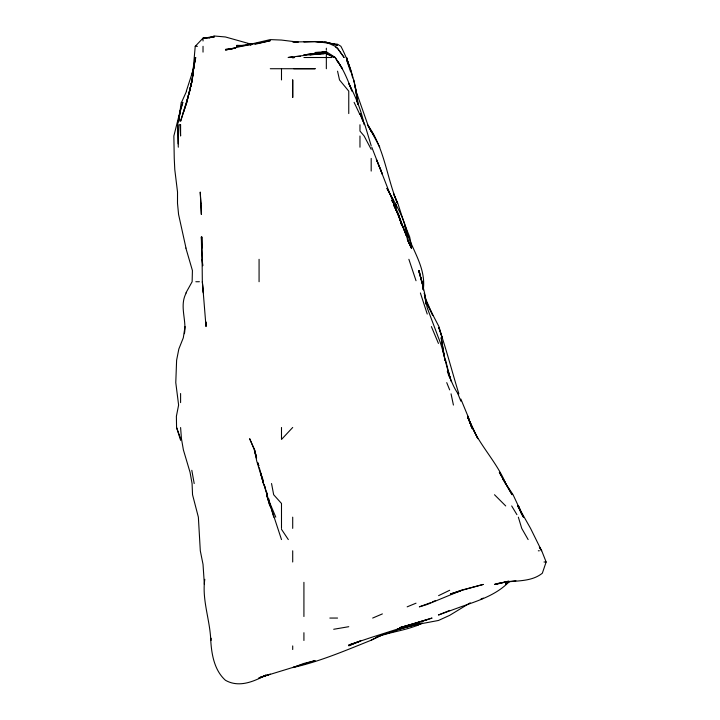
<?xml version="1.0" encoding="UTF-8"?>
<svg xmlns="http://www.w3.org/2000/svg" width="720" height="720" viewBox="0 0 720 720"><rect width="100%" height="100%" fill="white"/><g stroke="black" fill="none" stroke-linecap="round" stroke-linejoin="round"><path stroke-width="1.08" d="M178.155 124.776L178.209 143.838M202.077 259.308L202.707 265.779L201.564 248.094L201.87 236.889L202.329 281.727L203.409 292.941L202.329 281.727M186.318 91.143L193.572 68.724L195.219 57.51L192.096 79.938L189.594 91.143L192.15 79.938L194.067 64.647L192.249 79.938L195.237 46.305L203.022 38.124L214.227 37.08L203.022 38.412L214.227 36.351L212.193 37.071M206.217 322.092L206.01 326.574L203.022 289.557M211.032 640.476L211.167 638.235M184.428 333.711C186.885 320.067 179.1 305.928 186.237 292.941M178.29 147.195L177.597 124.776L179.721 113.562L178.578 121.716L181.242 102.357M178.569 121.716L180.594 109.098L182.835 102.357L179.685 113.562M185.04 326.574L183.312 337.788L178.839 348.993L176.616 360.207L175.779 382.626L178.614 405.054L176.391 416.259L176.562 427.473L180.594 440.217L180.594 438.687L176.562 427.473M193.554 68.724L195.714 57.51L191.808 75.069M191.808 82.314L186.615 102.357L191.808 81.567L187.074 101.34M204.804 579.33C201.753 599.733 210.096 620.046 210.762 640.476C211.599 654.57 214.425 670.437 225.441 680.283C238.932 687.96 253.611 681.669 266.022 675.054L259.074 678.042L270.288 674.109M183.015 113.562L186.795 102.357L180.594 121.221L189.738 91.143M539.343 547.074L541.719 550.791L546.138 562.005L542.34 573.21C529.02 583.938 510.012 579.204 494.505 584.424L507.753 581.454M181.548 102.357L186.588 91.143M185.904 292.941L192.132 281.727L192.42 270.522L185.868 248.094M292.707 427.473L281.493 439.452L281.493 427.473M509.67 581.346L505.719 585.009C492.921 596.259 476.586 601.263 460.872 606.825L438.453 615.006L449.658 610.434M508.914 581.562L505.719 584.424L509.166 581.535M508.302 581.391L505.719 583.29L508.302 581.535M508.518 581.175L505.719 583.002L508.518 581.58M470.241 602.82L449.658 615.357L438.453 620.469L416.025 624.69L397.332 629.271L416.025 624.033L399.042 629.271L416.025 624.69M371.187 640.197L382.392 634.689L393.606 631.386L382.392 634.689L370.557 640.476C345.015 650.7 319.662 661.617 292.707 667.593L303.921 663.444L315.126 660.609L259.074 677.781L269.262 674.442M438.597 595.638L449.658 590.292M359.973 640.935L360.99 640.476M358.956 641.376L348.759 645.777L359.973 641.259L348.759 645.021L371.187 637.479L432.072 618.057L399.717 627.777L427.239 619.668M507.753 581.274L505.719 582.156L508.77 581.337M372.672 618.057L382.392 613.908M430.299 602.793L419.346 606.843L427.239 604.458L460.872 590.598L483.291 584.424L460.872 590.337M432.333 601.929L435.393 600.624M422.145 623.052L416.025 625.653L422.145 623.169C407.646 630.396 391.284 631.512 376.281 637.254M407.16 606.843L416.025 603.189M209.133 37.971L214.227 36L225.441 36.972L251.784 44.37M404.82 627.246L393.606 631.449L382.392 634.689M459.855 590.715L450.675 594.108L460.872 590.823L450.675 593.829M419.085 623.916L416.025 624.978L419.085 624.006M254.997 44.298L270.288 40.698L259.074 43.065L236.655 46.305L241.749 45.873M399.717 627.633L416.025 623.295M416.025 624.303L418.068 623.781M495.747 584.424L505.719 581.976L515.907 580.707M292.707 57.96L294.615 57.51M409.914 625.662L415.008 624.528M333.702 629.271L348.759 626.697M334.44 57.51L326.34 53.631L326.34 51.75L303.921 54.936L326.34 51.75L335.376 57.51L337.554 61.875M310.032 55.071L326.34 52.821L315.126 54.108L324.099 53.73M292.707 56.781L288.126 57.51L315.126 54.036L326.34 53.487L334.989 57.51C342.783 67.446 347.571 79.425 352.053 91.143L348.759 83.412C355.509 96.525 361.332 110.25 364.185 124.776M243.783 45.702L246.843 45.441M232.173 48.924L225.441 49.455L235.638 48.105L225.441 50.031L270.288 39.609L281.493 40.068L298.314 42.138M326.34 51.75L315.126 52.506L319.617 52.452M297.189 56.502L300.555 56.295M335.277 46.827L337.554 48.42L344.142 57.51L337.554 48.303L335.322 46.305L326.34 42.309L324.099 42.381L326.34 42.255L337.554 45.315C323.073 40.05 307.719 42.219 292.707 41.832L297.189 42.093M303.921 41.967L315.126 41.517L326.34 42.309M247.86 45.351L236.655 45.441L243.378 45.711M195.237 46.305L197.424 46.305M303.921 57.51L331.956 57.51M270.288 68.724L315.126 68.724L293.706 68.724M179.865 124.776L180.594 124.776L180.594 135.99L179.865 124.776L180.594 124.821M195.84 281.727L199.386 281.727M538.317 550.791L539.343 550.791M543.987 562.005L546.138 562.005M329.841 618.057L337.554 618.057M315.126 41.517L337.554 44.235L340.902 46.305C349.911 63.657 355.473 82.917 357.768 102.357L356.814 97.263M250.92 44.838L247.86 44.469L250.92 44.964M250.92 44.523L247.86 43.848L251.127 44.667M329.895 54.648L331.668 55.8M494.505 494.739L505.719 505.944M502.668 479.052L513.081 494.739L523.548 517.158L517.833 505.944L530.55 528.372L541.629 550.791L539.919 548.001M504.495 481.806L512.073 494.739L499.329 472.32L505.719 483.552C497.25 463.176 481.536 447.282 472.176 427.473L467.757 417.258L477.81 438.687L467.631 417.276M359.973 114.714L354.096 102.357M281.493 529.29L288.315 539.577M391.761 200.448L393.606 203.256L411.309 248.094L408.06 240.966M337.554 61.119L342.396 68.724M404.82 224.982L397.773 203.256L393.606 193.824L397.458 203.256C386.631 177.327 384.57 147.996 367.515 124.776M391.86 200.448L393.606 203.31L371.772 147.195M374.22 135.99L371.187 131.112L379.773 147.195M338.139 62.064L342.243 68.724M511.677 505.944L516.924 514.656M528.138 539.577L521.73 528.372L518.346 517.158M367.434 124.776L371.187 131.418L367.839 124.776L356.004 91.143M388.926 192.042L393.606 200.628L386.901 188.307C395.253 203.832 405.333 219.078 407.943 236.889L404.82 225.675C409.905 247.437 426.42 265.959 423.297 289.575M394.092 206.073L398.439 214.461L402.048 225.675L398.475 214.461L394.092 205.587L398.367 214.461L406.854 236.889L402.363 225.675M407.79 240.624L411.552 248.094L407.097 238.752M458.1 393.84C446.472 376.983 446.076 356.193 438.471 337.788L427.239 307.899L424.296 292.941L426.096 304.155M371.187 149.319L364.131 135.99L359.973 131.076L359.973 124.776M523.359 517.158L517.887 505.944L519.201 508.752M346.464 59.4L350.352 68.724L352.647 77.895M520.083 510.624L521.397 513.423M460.872 399.06L467.955 416.259L472.086 428.454L467.532 416.259L472.086 427.473L467.757 417.276M275.787 517.158L270.288 504.09M431.379 326.574L438.453 343.44M346.752 60.354L350.595 71.784M427.239 302.544L432.783 315.36L427.239 304.155L438.93 326.574L442.188 337.788L438.786 327.591M522.72 516.141L518.472 505.944L521.388 513.081M405.099 225.675L409.662 236.889L411.723 247.077M446.733 382.626L449.658 389.88M457.947 393.84L460.872 401.184M402.345 225.675L393.606 203.913L398.367 214.461L401.742 225.675M438.831 327.591C446.391 349.38 452.088 371.799 458.865 393.84M363.042 121.716L359.973 113.562L364.878 124.776L371.187 145.719M424.395 294.894L427.239 302.724M447.318 371.421L449.325 376.965M408.879 259.308L416.025 280.737M264.105 484.542L265.185 487.602M451.314 381.69L448.083 371.421L449.658 376.308L445.581 360.207M270.441 505.944L281.493 539.577M263.259 480.465L260.424 472.32L263.448 483.525L260.541 472.32M467.955 416.259L471.645 427.473M420.39 292.941L427.239 314.073M264.06 484.542L267.282 494.739L266.472 491.679M270.288 505.449L256.743 461.106L254.394 449.892L249.651 438.687L254.655 449.892L255.906 454.986M269.946 505.944L266.571 494.739L269.901 505.944M449.658 376.596L448.173 371.421L450.216 378.603M396.522 207.333L395.352 203.256L395.91 205.29M270.558 505.944L273.735 517.158M259.317 467.748L260.298 471.402M354.708 86.049L355.743 90.126M268.749 498.771L270.288 504.81M186.003 248.094L178.578 214.461L177.498 203.256L177.525 192.042L174.789 169.623L174.249 158.409L173.862 135.99L180.594 109.197M337.554 71.19L339.516 79.938L348.759 91.143L348.759 113.562M353.79 79.938L356.211 91.143L357.777 104.391L356.22 91.143L357.237 102.357M194.193 483.525L191.808 470.295M451.053 393.84L453.42 405.054M271.539 483.525L273.672 494.739L281.493 503.469L281.493 528.372M356.058 93.186L356.436 95.22M426.168 304.155L424.584 292.941L419.049 270.522L422.064 283.77M443.646 354.096L442.989 348.993L443.592 354.096M423.369 289.881L422.658 281.727L423.144 289.575M180.594 427.545L181.449 438.687L183.393 449.892L190.062 472.32L192.069 483.525L192.546 494.739L198.369 517.158L200.304 550.791L203.022 564.336L204.363 584.424M357.579 102.357L357.723 104.598M201.951 248.094L201.339 236.889L201.564 248.094M371.187 158.409L371.187 171.072M359.973 135.99L359.973 147.195M326.34 48.213L326.34 50.229M326.34 54.387L326.34 68.724M303.921 582.336L303.921 616.518M303.921 632.709L303.921 640.476M292.707 517.158L292.707 528.372M292.707 550.791L292.707 562.005M292.707 645.921L292.707 649.521M281.493 68.724L281.493 79.938M259.074 259.308L259.074 281.727M203.022 38.124L203.022 40.977M203.022 46.305L203.022 52.11M180.594 393.525L180.594 402.633M292.707 79.938L292.707 97.461L292.707 79.938M483.291 598.266L481.257 598.86L483.291 598.266M380.673 169.623L376.362 159.426L382.392 174.33L380.673 169.623M422.028 281.727L418.599 270.522L421.929 281.727M258.795 465.885L257.958 463.014L258.795 465.885M348.759 65.106L346.59 57.51L348.759 65.106M256.581 458.046L254.394 449.892L256.581 458.046M444.969 360.207L441.18 337.788L444.969 360.207M200.97 203.256L200.223 192.042L201.348 214.461L200.97 203.256"/></g></svg>
